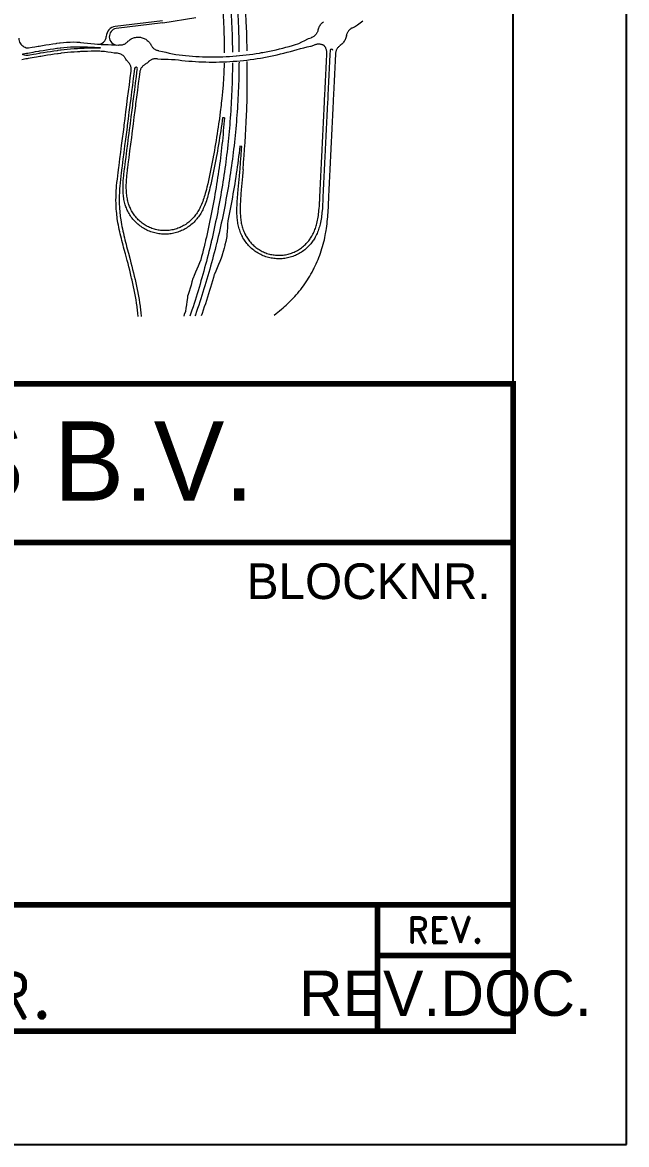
# Model space of a CAD drawing. Header units: millimetres. Extents: x 0 to 840, y 0 to 594.
# Drawn here: x 786.7 to 840, y 0 to 99 of the extents above; entities that cross this region are included whole.
import ezdxf
from ezdxf.enums import TextEntityAlignment as Align

# ---------------------------------------------------------------- set-up
doc = ezdxf.new("R2010")
doc.units = ezdxf.units.MM
doc.layers.add('AC-0000-BESTAAND-co-06', color=1, linetype='Continuous')
doc.layers.add('TITEL', color=7, linetype='Continuous')
doc.styles.add('COMPRESSED', font='compressed.shx')
doc.styles.add('ROMAND', font='romand')

msp = doc.modelspace()

# ---------------------------------------------------------------- linework, layer by layer
at = {"transparency": 33554687}
for p, q in [((840, 0), (840, 594)), ((0, 0), (840, 0))]:
    msp.add_line(p, q, dxfattribs=at)
at = {"transparency": 33554687, "const_width": 0.5}
msp.add_lwpolyline([(650, 10), (830, 10), (830, 67.145), (650, 67.145)], close=True, dxfattribs=at)
for points in [[(650, 53.145), (830, 53.145)], [(650, 21.145), (830, 21.145)], [(818, 21.145), (818, 10.145)], [(818, 16.697), (830, 16.697)]]:
    msp.add_lwpolyline(points, dxfattribs=at)
at = {"layer": 'AC-0000-BESTAAND-co-06', "linetype": 'Continuous', "lineweight": 13, "transparency": 33554687}
for p, q in [((799.042, 99.191), (794.858, 98.684)), ((799.064, 99.012), (801.96, 99.472)), ((799.064, 99.012), (794.934, 98.512)), ((806.467, 98.109), (806.447, 98.662)), ((788.734, 97.06), (789.035, 97.106)), ((789.035, 97.106), (789.337, 97.151)), ((789.337, 97.151), (789.641, 97.193)), ((789.641, 97.193), (789.703, 97.201)), ((789.703, 97.201), (789.946, 97.232)), ((789.946, 97.232), (790.008, 97.239)), ((790.008, 97.239), (790.283, 97.27)), ((790.283, 97.27), (790.558, 97.299)), ((790.558, 97.299), (790.866, 97.312)), ((790.866, 97.312), (791.174, 97.321)), ((791.174, 97.321), (791.483, 97.302)), ((791.483, 97.302), (791.692, 97.288)), ((791.692, 97.288), (791.792, 97.28)), ((791.792, 97.28), (792.099, 97.254)), ((792.099, 97.254), (792.407, 97.225)), ((792.407, 97.225), (792.713, 97.191)), ((792.713, 97.191), (793.018, 97.154)), ((793.018, 97.154), (793.323, 97.114)), ((793.323, 97.114), (793.523, 97.111)), ((793.523, 97.111), (793.627, 97.109)), ((793.627, 97.109), (793.931, 97.101)), ((793.931, 97.101), (794.235, 97.089)), ((794.235, 97.089), (794.539, 97.073)), ((794.539, 97.073), (794.843, 97.054)), ((787.139, 96.788), (787.206, 96.8)), ((787.206, 96.8), (787.54, 96.858)), ((787.54, 96.858), (787.757, 96.896)), ((787.757, 96.896), (788.043, 96.945)), ((788.043, 96.945), (788.135, 96.961)), ((788.135, 96.961), (788.434, 97.011)), ((788.434, 97.011), (788.734, 97.06)), ((794.843, 97.054), (795.146, 97.031)), ((795.035, 96.347), (795.317, 96.276)), ((795.146, 97.031), (795.188, 97.028))]:
    msp.add_line(p, q, dxfattribs=at)
at = {"layer": 'AC-0000-BESTAAND-co-06', "linetype": 'Continuous', "lineweight": 13, "transparency": 33554687, "flags": 128}
for points in [[(805.01, 101.045), (805.032, 100.751), (805.052, 100.453), (805.071, 100.154), (805.089, 99.856), (805.105, 99.558), (805.121, 99.26), (805.135, 98.961), (805.147, 98.663), (805.159, 98.365), (805.169, 98.066)], [(805.593, 101.096), (805.593, 101.094), (805.614, 100.794), (805.635, 100.493), (805.655, 100.193), (805.673, 99.892), (805.689, 99.591), (805.705, 99.29), (805.719, 98.989), (805.731, 98.688), (805.743, 98.387), (805.753, 98.086), (805.753, 98.086)], [(806.467, 98.109), (806.447, 98.662), (806.445, 98.719), (806.432, 99.023), (806.418, 99.327), (806.402, 99.631), (806.385, 99.935), (806.367, 100.239), (806.347, 100.543), (806.327, 100.846), (806.305, 101.15), (806.304, 101.157)], [(804.368, 100.99), (804.365, 100.701), (804.36, 100.404), (804.358, 100.108), (804.376, 99.813), (804.392, 99.518), (804.407, 99.222), (804.421, 98.927), (804.434, 98.632), (804.445, 98.337), (804.455, 98.043)], [(812.759, 98.358), (812.769, 98.399), (812.793, 98.481), (812.823, 98.561), (812.858, 98.638), (812.898, 98.713), (812.943, 98.786), (812.992, 98.855), (813.046, 98.921), (813.105, 98.983), (813.167, 99.041), (813.233, 99.095)], [(815.736, 98.537), (815.792, 98.566), (815.984, 98.669), (816.067, 98.714), (816.237, 98.836), (816.483, 99.013), (816.729, 99.191)], [(805.169, 98.066), (805.169, 98.066), (805.178, 97.767), (805.185, 97.469), (805.192, 97.17), (805.197, 96.872), (805.201, 96.573), (805.202, 96.411)], [(805.753, 98.086), (805.762, 97.785), (805.769, 97.484), (805.776, 97.183), (805.78, 96.882), (805.784, 96.58), (805.785, 96.459)], [(806.498, 96.536), (806.495, 96.862), (806.484, 97.462), (806.468, 98.062), (806.467, 98.109)], [(812.759, 98.358), (812.753, 98.333), (812.736, 98.276), (812.716, 98.22), (812.691, 98.164), (812.664, 98.111), (812.632, 98.06), (812.598, 98.011), (812.56, 97.965), (812.519, 97.921), (812.475, 97.88), (812.429, 97.842), (812.38, 97.807), (812.329, 97.775), (812.276, 97.747), (812.221, 97.723), (812.196, 97.713)], [(815.736, 98.537), (815.717, 98.526), (815.665, 98.495), (815.617, 98.461), (815.57, 98.423), (815.526, 98.382), (815.485, 98.339), (815.446, 98.293), (815.411, 98.244), (815.379, 98.193), (815.351, 98.14), (815.326, 98.085), (815.305, 98.029), (815.288, 97.972), (815.221, 97.682)], [(786.336, 97.655), (786.345, 97.531), (786.345, 97.531), (786.372, 97.42), (786.417, 97.307), (786.47, 97.211), (786.534, 97.122), (786.615, 97.034), (786.696, 96.965), (786.796, 96.901), (786.897, 96.852), (787.008, 96.814), (787.139, 96.788)], [(795.93, 97.32), (795.93, 97.32), (795.888, 97.277), (795.843, 97.237), (795.796, 97.2), (795.747, 97.166), (795.695, 97.135), (795.642, 97.108), (795.586, 97.085), (795.53, 97.065), (795.472, 97.049), (795.413, 97.037), (795.353, 97.029), (795.294, 97.025), (795.234, 97.025), (795.188, 97.028)], [(795.93, 97.32), (795.933, 97.323), (795.982, 97.376), (796.045, 97.433), (796.111, 97.487), (796.18, 97.537), (796.253, 97.581), (796.329, 97.62), (796.407, 97.655), (796.486, 97.684), (796.568, 97.708), (796.651, 97.726), (796.736, 97.738), (796.821, 97.745), (796.906, 97.747), (796.991, 97.742), (797.076, 97.732), (797.159, 97.717), (797.242, 97.696), (797.323, 97.669), (797.402, 97.637), (797.478, 97.6), (797.552, 97.558), (797.623, 97.511), (797.691, 97.459), (797.755, 97.403), (797.816, 97.343), (797.872, 97.279), (797.923, 97.211), (797.971, 97.14), (798.013, 97.066), (798.031, 97.031), (798.05, 96.99), (798.051, 96.987)], [(798.594, 95.843), (798.925, 95.802), (798.929, 95.802), (799.233, 95.795), (799.537, 95.79), (799.84, 95.786), (799.988, 95.785), (800.142, 95.765), (800.442, 95.729), (800.742, 95.695), (801.031, 95.665), (801.345, 95.637), (801.647, 95.613), (801.949, 95.593), (802.251, 95.576), (802.553, 95.563), (802.856, 95.554), (803.159, 95.548), (803.337, 95.547), (803.461, 95.547), (803.764, 95.548), (804.067, 95.553), (804.37, 95.562), (804.672, 95.574), (804.974, 95.59), (805.277, 95.61), (805.578, 95.633), (805.605, 95.635), (805.88, 95.66), (806.181, 95.69), (806.482, 95.724), (806.782, 95.761), (807.082, 95.802), (807.382, 95.847), (807.68, 95.895), (807.856, 95.925), (807.979, 95.947), (808.276, 96.002), (808.573, 96.061), (808.87, 96.123), (809.165, 96.189), (809.46, 96.259), (809.754, 96.332), (810.046, 96.408), (810.338, 96.488), (810.63, 96.571), (810.92, 96.658), (811.12, 96.72), (811.211, 96.74), (811.508, 96.806), (811.805, 96.875), (812.101, 96.949), (812.158, 96.963), (812.389, 97.048), (812.502, 97.09), (812.553, 97.108), (812.611, 97.124), (812.67, 97.136), (812.729, 97.144), (812.789, 97.148), (812.849, 97.148), (812.909, 97.144), (812.968, 97.136), (813.027, 97.125), (813.085, 97.109), (813.142, 97.089), (813.197, 97.066), (813.251, 97.039), (813.255, 97.036)], [(798.707, 96.539), (799.027, 96.485), (799.031, 96.484), (799.322, 96.411), (799.614, 96.34), (799.906, 96.27), (800.048, 96.237), (800.2, 96.218), (800.495, 96.181), (800.791, 96.148), (801.075, 96.119), (801.383, 96.091), (801.679, 96.067), (801.976, 96.048), (802.273, 96.032), (802.57, 96.019), (802.867, 96.01), (803.165, 96.005), (803.34, 96.003), (803.462, 96.003), (803.759, 96.004), (804.057, 96.009), (804.353, 96.018), (804.651, 96.03), (804.948, 96.045), (805.244, 96.065), (805.541, 96.087), (805.567, 96.09), (805.837, 96.114), (806.133, 96.143), (806.428, 96.177), (806.723, 96.213), (807.018, 96.254), (807.312, 96.298), (807.605, 96.345), (807.778, 96.375), (807.898, 96.396), (808.191, 96.45), (808.482, 96.508), (808.773, 96.569), (809.063, 96.634), (809.353, 96.702), (809.641, 96.774), (809.929, 96.848), (810.216, 96.927), (810.501, 97.009), (810.786, 97.094), (810.983, 97.155), (811.067, 97.194), (811.337, 97.322), (811.606, 97.453), (811.873, 97.586), (811.923, 97.612), (812.148, 97.695), (812.196, 97.713)], [(804.455, 98.043), (804.465, 97.72), (804.477, 97.194), (804.479, 97.121), (804.485, 96.521), (804.485, 96.372)], [(815.271, 97.899), (815.268, 97.88), (815.263, 97.847), (815.245, 97.764), (815.221, 97.682), (815.192, 97.602), (815.158, 97.524), (815.118, 97.448), (815.074, 97.375), (815.025, 97.306), (814.972, 97.24), (814.914, 97.177), (814.852, 97.119), (814.786, 97.064), (814.717, 97.014), (814.699, 97.003)], [(786.599, 95.785), (786.97, 95.85), (787.103, 95.873), (787.212, 95.893), (787.361, 95.919), (787.694, 95.978), (787.91, 96.015), (788.193, 96.064), (788.284, 96.08), (788.579, 96.129), (788.874, 96.177), (789.169, 96.223), (789.464, 96.266), (789.759, 96.306), (789.819, 96.314), (790.054, 96.344), (790.114, 96.351), (790.38, 96.382), (790.645, 96.409), (790.941, 96.436), (791.237, 96.46), (791.534, 96.48), (791.735, 96.491), (791.831, 96.497), (792.128, 96.509), (792.425, 96.519), (792.722, 96.525), (793.02, 96.527), (793.317, 96.526), (793.513, 96.524), (793.614, 96.521), (793.723, 96.519), (793.911, 96.495), (794.206, 96.454), (794.501, 96.41), (794.756, 96.368), (794.795, 96.366), (795.028, 96.348)], [(795.312, 96.278), (795.317, 96.276), (795.371, 96.25), (795.423, 96.221), (795.474, 96.188), (795.522, 96.152), (795.567, 96.113), (795.61, 96.071), (795.65, 96.026), (795.686, 95.979), (795.72, 95.929), (795.75, 95.877), (795.751, 95.876)], [(798.707, 96.539), (798.65, 96.547), (798.592, 96.562), (798.535, 96.58), (798.479, 96.602), (798.425, 96.628), (798.373, 96.657), (798.322, 96.69), (798.274, 96.726), (798.229, 96.766), (798.186, 96.807), (798.147, 96.852), (798.11, 96.9), (798.076, 96.95), (798.051, 96.987)], [(813.825, 96.573), (813.808, 96.205), (813.778, 95.606), (813.75, 95.007), (813.72, 94.407), (813.691, 93.808), (813.662, 93.208), (813.633, 92.609), (813.615, 92.227), (813.604, 92.01), (813.575, 91.41), (813.546, 90.811), (813.517, 90.212), (813.488, 89.612), (813.459, 89.013), (813.43, 88.414), (813.4, 87.814), (813.397, 87.735), (813.372, 87.215), (813.342, 86.616), (813.313, 86.016), (813.284, 85.417), (813.255, 84.817), (813.226, 84.218), (813.197, 83.619), (813.188, 83.423), (813.179, 83.243), (813.178, 83.222), (813.167, 83.019), (813.155, 82.819), (813.142, 82.619), (813.126, 82.419), (813.112, 82.269), (813.096, 82.119), (813.077, 81.97), (813.057, 81.82), (813.033, 81.672), (813.006, 81.523), (812.976, 81.375), (812.943, 81.228), (812.913, 81.11), (812.881, 80.994), (812.847, 80.878), (812.809, 80.763), (812.769, 80.648), (812.726, 80.535), (812.679, 80.423), (812.63, 80.312), (812.577, 80.203), (812.521, 80.095), (812.473, 80.009), (812.422, 79.923), (812.368, 79.837), (812.311, 79.752), (812.251, 79.669), (812.19, 79.587), (812.113, 79.492), (812.034, 79.4), (811.952, 79.311), (811.867, 79.224), (811.779, 79.14), (811.688, 79.059), (811.595, 78.982), (811.499, 78.907), (811.4, 78.836), (811.3, 78.768), (811.196, 78.704), (811.091, 78.643), (810.984, 78.585), (810.876, 78.531), (810.765, 78.481), (810.653, 78.434), (810.539, 78.392), (810.424, 78.352), (810.307, 78.317), (810.19, 78.286), (810.072, 78.259), (809.952, 78.235), (809.833, 78.216), (809.712, 78.201), (809.591, 78.189), (809.47, 78.182), (809.349, 78.179), (809.227, 78.18), (809.105, 78.184), (808.984, 78.193), (808.864, 78.206), (808.743, 78.223), (808.624, 78.244), (808.505, 78.269), (808.387, 78.298), (808.27, 78.331), (808.154, 78.367), (808.039, 78.408), (807.926, 78.452), (807.814, 78.5), (807.705, 78.552), (807.596, 78.607), (807.49, 78.666), (807.386, 78.729), (807.284, 78.795), (807.184, 78.864), (807.087, 78.937), (806.992, 79.012), (806.899, 79.091), (806.809, 79.173), (806.723, 79.258), (806.638, 79.346), (806.557, 79.436), (806.479, 79.529), (806.404, 79.625), (806.333, 79.723), (806.264, 79.824), (806.199, 79.926), (806.138, 80.031), (806.098, 80.104), (806.08, 80.138), (806.025, 80.248), (805.973, 80.36), (805.927, 80.471), (805.884, 80.583), (805.844, 80.697), (805.808, 80.813), (805.775, 80.929), (805.745, 81.047), (805.719, 81.165), (805.695, 81.284), (805.675, 81.403), (805.657, 81.523), (805.642, 81.643), (805.629, 81.763), (805.619, 81.884), (805.611, 82.004), (805.606, 82.125), (805.602, 82.246), (805.6, 82.366), (805.6, 82.487), (805.602, 82.608), (805.602, 82.645), (805.604, 82.728), (805.609, 82.848), (805.614, 82.969), (805.621, 83.089), (805.629, 83.209), (805.637, 83.329), (805.646, 83.449), (805.656, 83.569), (805.665, 83.688), (805.676, 83.81), (805.686, 83.931), (805.717, 84.286), (805.769, 84.884), (805.82, 85.482), (805.851, 85.844), (805.875, 86.08)], [(806.139, 86.057), (806.119, 85.821), (806.089, 85.459), (806.038, 84.861), (805.986, 84.263), (805.955, 83.908), (805.946, 83.787), (805.938, 83.666), (805.929, 83.547), (805.921, 83.428), (805.913, 83.309), (805.907, 83.191), (805.9, 83.073), (805.895, 82.955), (805.891, 82.837), (805.888, 82.72), (805.887, 82.639), (805.887, 82.603), (805.887, 82.486), (805.888, 82.369), (805.891, 82.253), (805.896, 82.136), (805.903, 82.021), (805.912, 81.906), (805.923, 81.791), (805.936, 81.677), (805.952, 81.564), (805.97, 81.451), (805.991, 81.339), (806.014, 81.228), (806.041, 81.118), (806.07, 81.008), (806.101, 80.9), (806.136, 80.794), (806.174, 80.689), (806.215, 80.587), (806.259, 80.485), (806.306, 80.383), (806.356, 80.282), (806.373, 80.251), (806.409, 80.184), (806.466, 80.088), (806.525, 79.995), (806.588, 79.903), (806.653, 79.813), (806.722, 79.726), (806.793, 79.641), (806.867, 79.558), (806.944, 79.478), (807.024, 79.4), (807.105, 79.325), (807.19, 79.253), (807.277, 79.184), (807.366, 79.117), (807.457, 79.054), (807.551, 78.994), (807.646, 78.937), (807.743, 78.883), (807.842, 78.832), (807.943, 78.785), (808.044, 78.741), (808.148, 78.7), (808.253, 78.663), (808.359, 78.63), (808.466, 78.6), (808.574, 78.573), (808.682, 78.55), (808.792, 78.531), (808.902, 78.516), (809.012, 78.504), (809.123, 78.496), (809.234, 78.491), (809.345, 78.491), (809.456, 78.494), (809.567, 78.5), (809.678, 78.511), (809.788, 78.525), (809.898, 78.543), (810.007, 78.564), (810.115, 78.589), (810.222, 78.617), (810.329, 78.649), (810.434, 78.685), (810.538, 78.724), (810.641, 78.767), (810.742, 78.813), (810.841, 78.862), (810.939, 78.915), (811.035, 78.971), (811.129, 79.03), (811.221, 79.092), (811.311, 79.157), (811.399, 79.225), (811.485, 79.296), (811.568, 79.37), (811.648, 79.446), (811.726, 79.526), (811.801, 79.608), (811.874, 79.692), (811.943, 79.778), (812, 79.853), (812.054, 79.929), (812.106, 80.007), (812.156, 80.086), (812.203, 80.164), (812.249, 80.243), (812.302, 80.342), (812.352, 80.442), (812.399, 80.544), (812.443, 80.648), (812.485, 80.753), (812.524, 80.859), (812.56, 80.968), (812.594, 81.076), (812.626, 81.186), (812.656, 81.297), (812.689, 81.437), (812.719, 81.578), (812.747, 81.721), (812.771, 81.864), (812.793, 82.008), (812.812, 82.153), (812.83, 82.298), (812.845, 82.444), (812.863, 82.64), (812.879, 82.837), (812.893, 83.035), (812.906, 83.235), (812.907, 83.257), (812.918, 83.436), (812.928, 83.632), (812.956, 84.231), (812.985, 84.831), (813.015, 85.43), (813.043, 86.03), (813.073, 86.629), (813.102, 87.228), (813.127, 87.748), (813.131, 87.827), (813.16, 88.427), (813.189, 89.026), (813.218, 89.625), (813.247, 90.225), (813.276, 90.824), (813.305, 91.424), (813.334, 92.023), (813.345, 92.24), (813.363, 92.622), (813.393, 93.221), (813.421, 93.821), (813.451, 94.42), (813.48, 95.02), (813.509, 95.619), (813.538, 96.218), (813.543, 96.332), (813.544, 96.34), (813.544, 96.4), (813.541, 96.46), (813.533, 96.52), (813.521, 96.578), (813.506, 96.636), (813.487, 96.693), (813.463, 96.749), (813.437, 96.803), (813.407, 96.854), (813.373, 96.904), (813.336, 96.951), (813.296, 96.996), (813.255, 97.036)], [(808.89, 73.211), (808.897, 73.216), (809.057, 73.34), (809.217, 73.464), (809.375, 73.591), (809.532, 73.721), (809.687, 73.853), (809.816, 73.967), (809.945, 74.083), (810.042, 74.173), (810.139, 74.265), (810.284, 74.408), (810.428, 74.553), (810.568, 74.701), (810.706, 74.851), (810.841, 75.004), (810.974, 75.159), (811.104, 75.317), (811.23, 75.477), (811.354, 75.639), (811.475, 75.803), (811.593, 75.97), (811.708, 76.139), (811.82, 76.31), (811.928, 76.482), (812.034, 76.657), (812.137, 76.833), (812.236, 77.012), (812.332, 77.192), (812.391, 77.306), (812.425, 77.373), (812.514, 77.557), (812.6, 77.742), (812.683, 77.928), (812.763, 78.116), (812.838, 78.306), (812.911, 78.496), (812.98, 78.688), (813.046, 78.881), (813.108, 79.076), (813.167, 79.271), (813.222, 79.468), (813.274, 79.665), (813.322, 79.863), (813.366, 80.063), (813.401, 80.231), (813.433, 80.4), (813.456, 80.532), (813.478, 80.664), (813.508, 80.865), (813.536, 81.067), (813.56, 81.268), (813.582, 81.47), (813.601, 81.672), (813.619, 81.873), (813.635, 82.075), (813.648, 82.275), (813.661, 82.477), (813.673, 82.677), (813.683, 82.878), (813.693, 83.078), (813.7, 83.21), (813.706, 83.342), (813.722, 83.655), (813.722, 83.677), (813.752, 84.277), (813.781, 84.876), (813.81, 85.476), (813.839, 86.075), (813.868, 86.674), (813.897, 87.274), (813.926, 87.873), (813.929, 87.93), (813.955, 88.472), (813.984, 89.072), (814.013, 89.671), (814.042, 90.27), (814.072, 90.87), (814.1, 91.469), (814.13, 92.068), (814.136, 92.205), (814.159, 92.668), (814.188, 93.267), (814.217, 93.866), (814.246, 94.466), (814.275, 95.065), (814.304, 95.664), (814.333, 96.264), (814.336, 96.322), (814.336, 96.326), (814.341, 96.386), (814.351, 96.445), (814.364, 96.504), (814.381, 96.562), (814.401, 96.618), (814.426, 96.673), (814.454, 96.726), (814.486, 96.777), (814.52, 96.825), (814.558, 96.872), (814.599, 96.916), (814.643, 96.957), (814.69, 96.995), (814.699, 97.003)], [(796.891, 73.075), (796.891, 73.079), (796.86, 73.374), (796.829, 73.639), (796.795, 73.903), (796.786, 73.964), (796.743, 74.257), (796.696, 74.551), (796.645, 74.843), (796.59, 75.136), (796.586, 75.157), (796.533, 75.428), (796.472, 75.72), (796.409, 76.011), (796.344, 76.302), (796.307, 76.46), (796.276, 76.592), (796.206, 76.883), (796.134, 77.173), (796.061, 77.462), (795.986, 77.752), (795.91, 78.042), (795.757, 78.621), (795.657, 78.996), (795.602, 79.201), (795.55, 79.394), (795.499, 79.589), (795.449, 79.783), (795.399, 79.978), (795.351, 80.174), (795.304, 80.37), (795.259, 80.567), (795.215, 80.765), (795.174, 80.963), (795.135, 81.162), (795.099, 81.362), (795.066, 81.563), (795.042, 81.722), (795.02, 81.881), (795.002, 82.025), (794.986, 82.169), (794.967, 82.373), (794.951, 82.576), (794.939, 82.78), (794.932, 82.952), (794.927, 83.124), (794.925, 83.296), (794.925, 83.392), (794.928, 83.596), (794.934, 83.799), (794.942, 84.002), (794.954, 84.205), (794.968, 84.407), (794.985, 84.609), (795.013, 84.911), (795.045, 85.211), (795.08, 85.511), (795.117, 85.81), (795.171, 86.24), (795.193, 86.406), (795.269, 87.001), (795.345, 87.596), (795.383, 87.887), (795.422, 88.191), (795.498, 88.787), (795.574, 89.382), (795.633, 89.84), (795.651, 89.977), (795.727, 90.572), (795.803, 91.167), (795.88, 91.763), (795.884, 91.792), (795.956, 92.358), (796.033, 92.953), (796.109, 93.548), (796.185, 94.143), (796.262, 94.739), (796.267, 94.783), (796.273, 94.836), (796.275, 94.896), (796.273, 94.956), (796.267, 95.016), (796.257, 95.075), (796.243, 95.133), (796.226, 95.191), (796.204, 95.247), (796.179, 95.301), (796.15, 95.354), (796.118, 95.404), (796.083, 95.453), (796.044, 95.499), (796.003, 95.542), (796.003, 95.542)], [(796.003, 95.542), (795.998, 95.547), (795.958, 95.587), (795.901, 95.651), (795.849, 95.718), (795.801, 95.789), (795.758, 95.862), (795.753, 95.872), (795.751, 95.876)], [(803.761, 88.622), (803.712, 88.327), (803.661, 88.032), (803.609, 87.737), (803.556, 87.443), (803.506, 87.169), (803.502, 87.149), (803.447, 86.855), (803.39, 86.561), (803.332, 86.268), (803.272, 85.975), (803.212, 85.682), (803.15, 85.39), (803.087, 85.097), (803.022, 84.801), (802.953, 84.515), (802.906, 84.323), (802.902, 84.308), (802.856, 84.132), (802.804, 83.943), (802.763, 83.802), (802.721, 83.662), (802.676, 83.523), (802.629, 83.385), (802.579, 83.249), (802.527, 83.114), (802.472, 82.981), (802.414, 82.85), (802.364, 82.746), (802.313, 82.644), (802.26, 82.543), (802.204, 82.444), (802.146, 82.347), (802.086, 82.251), (802.023, 82.158), (801.958, 82.067), (801.89, 81.978), (801.819, 81.891), (801.747, 81.807), (801.672, 81.724), (801.595, 81.644), (801.515, 81.567), (801.432, 81.492), (801.348, 81.42), (801.261, 81.351), (801.172, 81.285), (801.08, 81.222), (800.986, 81.162), (800.891, 81.105), (800.794, 81.052), (800.694, 81.002), (800.594, 80.955), (800.492, 80.911), (800.388, 80.871), (800.283, 80.834), (800.177, 80.801), (800.07, 80.771), (799.962, 80.745), (799.853, 80.723), (799.744, 80.704), (799.633, 80.689), (799.523, 80.678), (799.455, 80.672), (799.412, 80.67), (799.301, 80.666), (799.19, 80.665), (799.079, 80.669), (798.968, 80.676), (798.858, 80.687), (798.747, 80.701), (798.638, 80.719), (798.529, 80.741), (798.421, 80.766), (798.313, 80.795), (798.207, 80.828), (798.102, 80.864), (797.998, 80.903), (797.896, 80.946), (797.795, 80.992), (797.695, 81.042), (797.598, 81.095), (797.502, 81.151), (797.408, 81.211), (797.316, 81.273), (797.226, 81.339), (797.139, 81.407), (797.053, 81.478), (796.971, 81.552), (796.89, 81.629), (796.813, 81.709), (796.738, 81.791), (796.666, 81.875), (796.596, 81.962), (796.53, 82.051), (796.466, 82.142), (796.406, 82.235), (796.349, 82.331), (796.295, 82.428), (796.244, 82.527), (796.204, 82.612), (796.166, 82.698), (796.13, 82.786), (796.097, 82.871), (796.066, 82.957), (796.038, 83.044), (796.005, 83.151), (795.976, 83.26), (795.95, 83.369), (795.927, 83.48), (795.907, 83.592), (795.889, 83.704), (795.874, 83.817), (795.862, 83.931), (795.852, 84.045), (795.845, 84.16), (795.839, 84.275), (795.836, 84.39), (795.835, 84.506), (795.836, 84.623), (795.838, 84.739), (795.842, 84.856), (795.848, 84.973), (795.855, 85.09), (795.863, 85.207), (795.873, 85.325), (795.883, 85.443), (795.894, 85.561), (795.906, 85.678), (795.919, 85.797), (795.932, 85.915), (795.944, 86.016), (795.955, 86.117), (795.967, 86.218), (796.005, 86.51), (796.034, 86.736), (796.081, 87.105), (796.157, 87.7), (796.234, 88.295), (796.31, 88.89), (796.349, 89.193), (796.351, 89.209), (796.386, 89.485), (796.463, 90.081), (796.539, 90.676), (796.615, 91.271), (796.668, 91.682), (796.692, 91.866), (796.768, 92.461), (796.844, 93.057), (796.921, 93.652), (796.997, 94.247), (797.053, 94.682), (797.06, 94.726), (797.072, 94.785), (797.089, 94.843), (797.109, 94.899), (797.133, 94.954), (797.161, 95.008), (797.192, 95.059), (797.226, 95.108), (797.264, 95.155), (797.304, 95.199), (797.348, 95.24), (797.394, 95.279), (797.442, 95.314), (797.493, 95.346), (797.495, 95.347)], [(797.829, 95.61), (797.804, 95.583), (797.791, 95.57), (797.729, 95.511), (797.664, 95.457), (797.595, 95.407), (797.522, 95.362), (797.507, 95.353), (797.495, 95.347)], [(797.829, 95.61), (797.872, 95.647), (797.919, 95.684), (797.969, 95.718), (798.02, 95.748), (798.074, 95.776), (798.129, 95.799), (798.186, 95.819), (798.244, 95.835), (798.302, 95.847), (798.362, 95.855), (798.422, 95.859), (798.482, 95.859), (798.542, 95.855), (798.594, 95.843)], [(805.204, 95.479), (805.204, 95.378), (805.201, 95.08), (805.198, 94.781), (805.193, 94.482), (805.186, 94.184), (805.179, 93.885), (805.172, 93.654), (805.17, 93.587), (805.16, 93.288), (805.149, 92.99), (805.136, 92.691), (805.122, 92.393), (805.107, 92.095), (805.09, 91.797), (805.073, 91.499), (805.054, 91.201), (805.034, 90.903), (805.013, 90.605), (804.99, 90.307), (804.966, 90.009), (804.941, 89.711), (804.914, 89.414), (804.886, 89.117), (804.857, 88.819), (804.827, 88.522), (804.795, 88.225), (804.763, 87.929), (804.729, 87.632), (804.693, 87.335), (804.657, 87.039), (804.619, 86.743), (804.58, 86.447), (804.54, 86.151), (804.498, 85.855), (804.455, 85.559), (804.411, 85.264), (804.366, 84.969), (804.319, 84.674), (804.271, 84.379), (804.223, 84.084), (804.172, 83.79), (804.121, 83.496), (804.068, 83.201), (804.014, 82.908), (803.958, 82.614), (803.902, 82.321), (803.844, 82.028), (803.785, 81.735), (803.725, 81.443), (803.663, 81.15), (803.6, 80.858), (803.536, 80.566), (803.471, 80.275), (803.404, 79.984), (803.337, 79.693), (803.323, 79.632), (803.268, 79.402), (803.198, 79.112), (803.126, 78.821), (803.054, 78.532), (802.98, 78.242), (802.905, 77.953), (802.828, 77.664), (802.751, 77.376), (802.672, 77.088), (802.592, 76.799), (802.511, 76.512), (802.428, 76.225), (802.345, 75.938), (802.26, 75.651), (802.174, 75.365), (802.086, 75.079), (801.998, 74.794), (801.908, 74.509), (801.817, 74.224), (801.725, 73.94), (801.632, 73.656), (801.537, 73.372), (801.454, 73.127)], [(805.786, 95.525), (805.785, 95.376), (805.782, 95.075), (805.777, 94.773), (805.772, 94.472), (805.765, 94.171), (805.756, 93.87), (805.749, 93.637), (805.747, 93.569), (805.736, 93.268), (805.723, 92.967), (805.71, 92.666), (805.695, 92.366), (805.678, 92.065), (805.661, 91.764), (805.642, 91.464), (805.622, 91.163), (805.601, 90.863), (805.578, 90.563), (805.553, 90.263), (805.528, 89.963), (805.501, 89.663), (805.473, 89.363), (805.444, 89.063), (805.413, 88.764), (805.381, 88.465), (805.348, 88.165), (805.313, 87.866), (805.277, 87.567), (805.24, 87.268), (805.201, 86.97), (805.162, 86.672), (805.12, 86.373), (805.078, 86.075), (805.034, 85.777), (804.989, 85.48), (804.943, 85.182), (804.895, 84.885), (804.846, 84.588), (804.796, 84.291), (804.744, 83.995), (804.691, 83.699), (804.637, 83.403), (804.581, 83.107), (804.525, 82.811), (804.467, 82.516), (804.407, 82.221), (804.347, 81.926), (804.285, 81.632), (804.222, 81.337), (804.157, 81.043), (804.091, 80.75), (804.024, 80.456), (803.956, 80.163), (803.886, 79.871), (803.815, 79.578), (803.8, 79.517), (803.743, 79.286), (803.67, 78.994), (803.595, 78.703), (803.519, 78.412), (803.442, 78.121), (803.363, 77.831), (803.283, 77.54), (803.202, 77.251), (803.12, 76.961), (803.036, 76.673), (802.951, 76.384), (802.865, 76.096), (802.778, 75.808), (802.689, 75.52), (802.599, 75.234), (802.508, 74.947), (802.416, 74.661), (802.322, 74.375), (802.227, 74.09), (802.131, 73.805), (802.034, 73.52), (801.935, 73.236), (801.898, 73.132)], [(804.473, 95.444), (804.469, 95.323), (804.448, 94.724), (804.441, 94.559), (804.44, 94.546), (804.417, 94.125), (804.377, 93.527), (804.328, 92.93), (804.27, 92.333), (804.225, 91.926), (804.203, 91.737), (804.129, 91.142), (804.051, 90.547), (803.988, 90.1)], [(806.139, 86.057), (806.188, 86.656), (806.216, 87.02), (806.234, 87.255), (806.279, 87.854), (806.321, 88.454), (806.36, 89.054), (806.395, 89.654), (806.426, 90.255), (806.454, 90.856), (806.459, 91.005), (806.465, 91.157), (806.476, 91.458), (806.482, 91.635), (806.493, 92.06), (806.5, 92.361), (806.505, 92.66), (806.512, 93.26), (806.514, 93.861), (806.512, 94.277), (806.511, 94.461), (806.507, 95.061), (806.506, 95.252), (806.504, 95.6)], [(796.566, 94.988), (796.529, 94.704), (796.453, 94.109), (796.377, 93.514), (796.3, 92.918), (796.224, 92.324), (796.151, 91.758), (796.148, 91.728), (796.071, 91.133), (795.995, 90.538), (795.919, 89.943), (795.901, 89.805), (795.842, 89.348), (795.766, 88.752), (795.69, 88.157), (795.651, 87.852), (795.613, 87.562), (795.537, 86.967), (795.46, 86.372), (795.439, 86.206), (795.387, 85.776), (795.352, 85.479), (795.319, 85.181), (795.289, 84.883), (795.262, 84.585), (795.247, 84.386), (795.234, 84.187), (795.224, 83.988), (795.216, 83.789), (795.211, 83.59), (795.21, 83.391), (795.21, 83.297), (795.212, 83.13), (795.217, 82.962), (795.224, 82.794), (795.236, 82.596), (795.251, 82.397), (795.269, 82.199), (795.285, 82.058), (795.303, 81.918), (795.323, 81.762), (795.346, 81.607), (795.377, 81.411), (795.412, 81.215), (795.449, 81.018), (795.488, 80.823), (795.53, 80.628), (795.574, 80.434), (795.62, 80.239), (795.666, 80.045), (795.715, 79.851), (795.764, 79.658), (795.814, 79.464), (795.864, 79.271), (795.918, 79.066), (796.018, 78.691), (796.171, 78.11), (796.248, 77.82), (796.322, 77.529), (796.396, 77.238), (796.468, 76.947), (796.538, 76.655), (796.607, 76.362), (796.673, 76.069), (796.737, 75.776), (796.798, 75.481), (796.852, 75.208), (796.856, 75.187), (796.911, 74.891), (796.962, 74.595), (797.01, 74.298), (797.054, 74.001), (797.062, 73.939), (797.097, 73.672), (797.129, 73.404), (797.16, 73.105), (797.162, 73.078)], [(804.027, 88.578), (803.978, 88.282), (803.927, 87.986), (803.875, 87.69), (803.822, 87.394), (803.771, 87.119), (803.767, 87.099), (803.712, 86.804), (803.655, 86.51), (803.596, 86.215), (803.537, 85.921), (803.476, 85.627), (803.414, 85.333), (803.351, 85.04), (803.285, 84.742), (803.22, 84.453), (803.174, 84.258), (803.17, 84.243), (803.126, 84.063), (803.076, 83.869), (803.036, 83.724), (802.993, 83.579), (802.949, 83.436), (802.902, 83.292), (802.852, 83.15), (802.799, 83.008), (802.743, 82.868), (802.683, 82.729), (802.633, 82.619), (802.581, 82.51), (802.525, 82.402), (802.467, 82.296), (802.406, 82.191), (802.343, 82.088), (802.277, 81.986), (802.207, 81.887), (802.135, 81.789), (802.059, 81.694), (802.017, 81.643), (801.981, 81.601), (801.9, 81.511), (801.815, 81.424), (801.728, 81.339), (801.638, 81.257), (801.546, 81.179), (801.45, 81.103), (801.353, 81.031), (801.252, 80.962), (801.15, 80.897), (801.046, 80.835), (800.939, 80.776), (800.831, 80.721), (800.721, 80.67), (800.609, 80.622), (800.496, 80.578), (800.381, 80.538), (800.265, 80.502), (800.148, 80.469), (800.03, 80.441), (799.911, 80.416), (799.791, 80.396), (799.671, 80.379), (799.55, 80.367), (799.475, 80.361), (799.429, 80.358), (799.307, 80.354), (799.186, 80.354), (799.065, 80.357), (798.943, 80.365), (798.822, 80.376), (798.702, 80.392), (798.582, 80.412), (798.463, 80.436), (798.344, 80.464), (798.227, 80.495), (798.111, 80.531), (797.996, 80.57), (797.882, 80.613), (797.77, 80.66), (797.66, 80.711), (797.551, 80.765), (797.444, 80.823), (797.34, 80.885), (797.237, 80.95), (797.136, 81.018), (797.038, 81.089), (796.942, 81.164), (796.849, 81.243), (796.759, 81.323), (796.671, 81.407), (796.586, 81.494), (796.504, 81.584), (796.425, 81.677), (796.349, 81.771), (796.277, 81.869), (796.207, 81.968), (796.141, 82.07), (796.079, 82.175), (796.02, 82.281), (795.964, 82.389), (795.92, 82.482), (795.879, 82.576), (795.84, 82.672), (795.805, 82.765), (795.772, 82.859), (795.742, 82.954), (795.709, 83.07), (795.679, 83.188), (795.652, 83.306), (795.629, 83.425), (795.609, 83.545), (795.592, 83.665), (795.578, 83.785), (795.566, 83.905), (795.557, 84.026), (795.551, 84.146), (795.546, 84.268), (795.545, 84.388), (795.545, 84.509), (795.547, 84.629), (795.551, 84.75), (795.557, 84.871), (795.564, 84.991), (795.572, 85.111), (795.582, 85.231), (795.593, 85.351), (795.605, 85.471), (795.618, 85.59), (795.632, 85.71), (795.646, 85.829), (795.661, 85.949), (795.673, 86.05), (795.686, 86.151), (795.699, 86.252), (795.737, 86.544), (795.766, 86.77), (795.813, 87.139), (795.889, 87.734), (795.966, 88.33), (796.042, 88.925), (796.081, 89.228), (796.083, 89.243), (796.118, 89.52), (796.195, 90.115), (796.271, 90.71), (796.348, 91.306), (796.4, 91.716), (796.424, 91.9), (796.5, 92.496), (796.577, 93.091), (796.653, 93.686), (796.729, 94.281), (796.806, 94.876), (796.816, 94.956)], [(804.496, 90.616), (804.475, 90.347), (804.451, 90.052), (804.427, 89.756), (804.4, 89.461), (804.373, 89.166), (804.344, 88.871), (804.314, 88.576), (804.282, 88.281), (804.25, 87.987), (804.216, 87.692), (804.181, 87.398), (804.145, 87.104), (804.108, 86.81), (804.069, 86.516), (804.029, 86.222), (803.987, 85.929), (803.945, 85.635), (803.901, 85.342), (803.856, 85.049), (803.81, 84.756), (803.763, 84.464), (803.714, 84.171), (803.664, 83.879), (803.613, 83.587), (803.56, 83.295), (803.507, 83.004), (803.452, 82.712), (803.395, 82.422), (803.338, 82.131), (803.28, 81.84), (803.22, 81.549), (803.159, 81.26), (803.097, 80.97), (803.033, 80.68), (802.968, 80.391), (802.902, 80.101), (802.835, 79.813), (802.821, 79.752), (802.766, 79.524), (802.697, 79.236), (802.626, 78.948), (802.554, 78.661), (802.481, 78.373), (802.414, 78.117)], [(804.496, 90.616), (804.334, 90.628), (804.297, 90.359), (804.255, 90.061), (804.212, 89.764), (804.168, 89.467), (804.122, 89.171), (804.075, 88.874), (804.027, 88.578)], [(803.988, 90.1), (803.945, 89.804), (803.901, 89.508), (803.856, 89.212), (803.809, 88.917), (803.761, 88.622)], [(805.861, 88.109), (805.826, 87.808), (805.79, 87.507), (805.752, 87.206), (805.713, 86.905), (805.673, 86.604), (805.632, 86.304), (805.589, 86.004), (805.545, 85.704), (805.499, 85.404), (805.453, 85.104), (805.404, 84.805), (805.355, 84.506), (805.305, 84.206), (805.253, 83.908), (805.199, 83.609), (805.145, 83.311), (805.089, 83.013), (805.032, 82.715), (804.973, 82.418), (804.914, 82.12), (804.853, 81.823), (804.791, 81.53)], [(805.875, 86.08), (805.923, 86.677), (805.952, 87.04), (805.97, 87.276), (806.014, 87.874), (806.029, 88.09), (805.861, 88.109)], [(804.791, 81.533), (804.776, 81.226), (804.76, 80.92), (804.743, 80.612), (804.724, 80.305), (804.713, 80.148), (804.678, 79.997), (804.608, 79.701), (804.536, 79.406), (804.521, 79.344), (804.463, 79.11), (804.389, 78.815), (804.313, 78.521), (804.305, 78.491), (804.202, 78.231), (804.088, 77.946), (803.972, 77.663), (803.856, 77.38), (803.738, 77.097), (803.619, 76.816), (803.607, 76.788)], [(802.414, 78.117), (802.404, 78.092), (802.292, 77.815), (802.179, 77.539), (802.065, 77.263), (801.95, 76.988), (801.833, 76.714), (801.726, 76.463), (801.718, 76.434), (801.635, 76.151), (801.551, 75.867), (801.466, 75.584), (801.379, 75.301), (801.292, 75.019), (801.247, 74.875), (801.225, 74.723), (801.183, 74.425), (801.139, 74.128), (801.094, 73.831), (801.048, 73.536)], [(803.607, 76.79), (803.533, 76.531), (803.447, 76.24), (803.36, 75.95), (803.272, 75.66), (803.183, 75.37), (803.092, 75.081), (803, 74.792), (802.907, 74.504), (802.813, 74.216), (802.718, 73.928), (802.621, 73.641), (802.522, 73.354), (802.447, 73.138)], [(801.048, 73.536), (800.954, 73.259), (800.906, 73.12)]]:
    msp.add_lwpolyline(points, dxfattribs=at)
msp.add_lwpolyline([(787.133, 96.342), (787.282, 96.368), (787.615, 96.427), (787.832, 96.465), (788.117, 96.514), (788.208, 96.529), (788.505, 96.579), (788.802, 96.627), (789.1, 96.673), (789.399, 96.717), (789.699, 96.759), (789.76, 96.767), (789.999, 96.797), (790.061, 96.804), (790.33, 96.835), (790.601, 96.863), (790.903, 96.875), (791.206, 96.884), (791.509, 96.889), (791.713, 96.891), (791.811, 96.891), (792.113, 96.888), (792.416, 96.883), (792.717, 96.873), (793.019, 96.861), (793.32, 96.844), (793.496, 96.842), (793.496, 96.842, -0.966734), (793.498, 96.764), (793.498, 96.764), (793.319, 96.766), (793.019, 96.767), (792.719, 96.765), (792.419, 96.759), (792.119, 96.749), (791.819, 96.736), (791.722, 96.731), (791.519, 96.72), (791.22, 96.699), (790.921, 96.675), (790.622, 96.648), (790.354, 96.62), (790.086, 96.59), (790.025, 96.583), (789.788, 96.552), (789.727, 96.545), (789.43, 96.503), (789.133, 96.46), (788.836, 96.414), (788.54, 96.366), (788.244, 96.316), (788.153, 96.301), (787.869, 96.252), (787.653, 96.214), (787.32, 96.155), (787.17, 96.129), (787.103, 96.117), (786.953, 96.135), (786.829, 96.153), (786.711, 96.189), (786.696, 96.204), (786.689, 96.225), (786.694, 96.248), (786.71, 96.265), (786.714, 96.268), (786.891, 96.299), (787.024, 96.323)], format="xyb", close=True, dxfattribs=at)
at = {"layer": 'AC-0000-BESTAAND-co-06', "linetype": 'Continuous', "lineweight": 13, "transparency": 33554687}
for centre, radius, start, end in [((794.966, 97.79), 0.9, 96.9083, 178.41734), ((795.079, 97.782), 0.744, 101.30836, 263.99393), ((793.347, 97.835), 0.72, 266.83142, 358.41734), ((813.951, 96.568), 0.126, 357.85108, 177.85108), ((796.691, 94.972), 0.126, 352.86572, 172.86572)]:
    msp.add_arc(centre, radius, start, end, dxfattribs=at)
at = {"layer": 'TITEL', "transparency": 33554687}
msp.add_line((830, 10), (830, 584), dxfattribs=at)

# ---------------------------------------------------------------- texts
at = {"transparency": 33554687}
for s, width, gutter_width, insert, char_height, attachment_point, style in [('TRINSEO NETHERLANDS B.V.', 170.25001, 10, (740, 56.74), 7, 8, 'COMPRESSED'), ('REV.', 9.74079, 11.25, (824, 18.942), 2.25, 5, 'ROMAND')]:
    msp.add_mtext_dynamic_manual_height_columns(s, width=width, gutter_width=gutter_width, heights=[0], dxfattribs=dict(at, insert=insert, char_height=char_height, attachment_point=attachment_point, style=style))
msp.add_attdef('BLOCKNR.', text='XXX', height=3.15, dxfattribs=at).set_placement((828, 48.145), align=Align.RIGHT)
at = {"transparency": 33554687, "style": 'ROMAND'}
msp.add_attdef('DRAWING_NR.', text='XXX', height=4, dxfattribs=at).set_placement((771.5, 13.145), align=Align.MIDDLE_CENTER)
at = {"transparency": 33554687}
msp.add_attdef('REV.DOC.', text='XXX', height=4, dxfattribs=at).set_placement((824, 13.359), align=Align.MIDDLE_CENTER)

doc.saveas('drawing.dxf')
